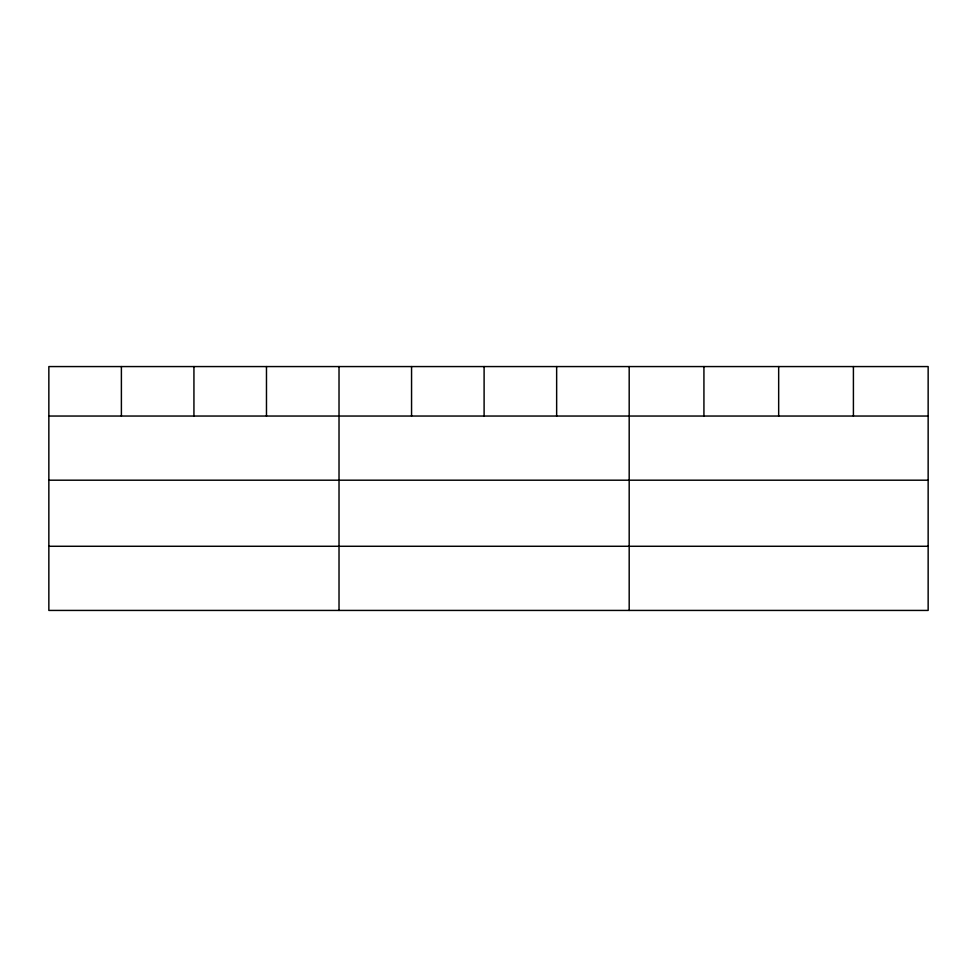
<?xml version="1.0" encoding="UTF-8"?>
<svg xmlns="http://www.w3.org/2000/svg" width="977" height="977" viewBox="0 0 977 977"><rect width="100%" height="100%" fill="white"/><g stroke="black" fill="none" stroke-linecap="round" stroke-linejoin="round"><path stroke-width="1.47" d="M928.15 480.195L928.15 366.57L48.85 366.57L48.85 610.43L928.15 610.43L928.15 480.195L48.85 480.195M48.85 416.043L928.15 416.043M48.85 546.277L928.15 546.277M853.409 366.57L853.409 416.043M778.669 366.57L778.669 416.043M703.928 366.57L703.928 416.043M629.188 366.57L629.188 610.43M556.646 366.57L556.646 416.043M484.103 366.57L484.103 416.043M411.561 366.57L411.561 416.043M339.019 366.57L339.019 610.43M266.477 366.57L266.477 416.043M193.935 366.57L193.935 416.043M121.392 366.57L121.392 416.043"/></g></svg>
